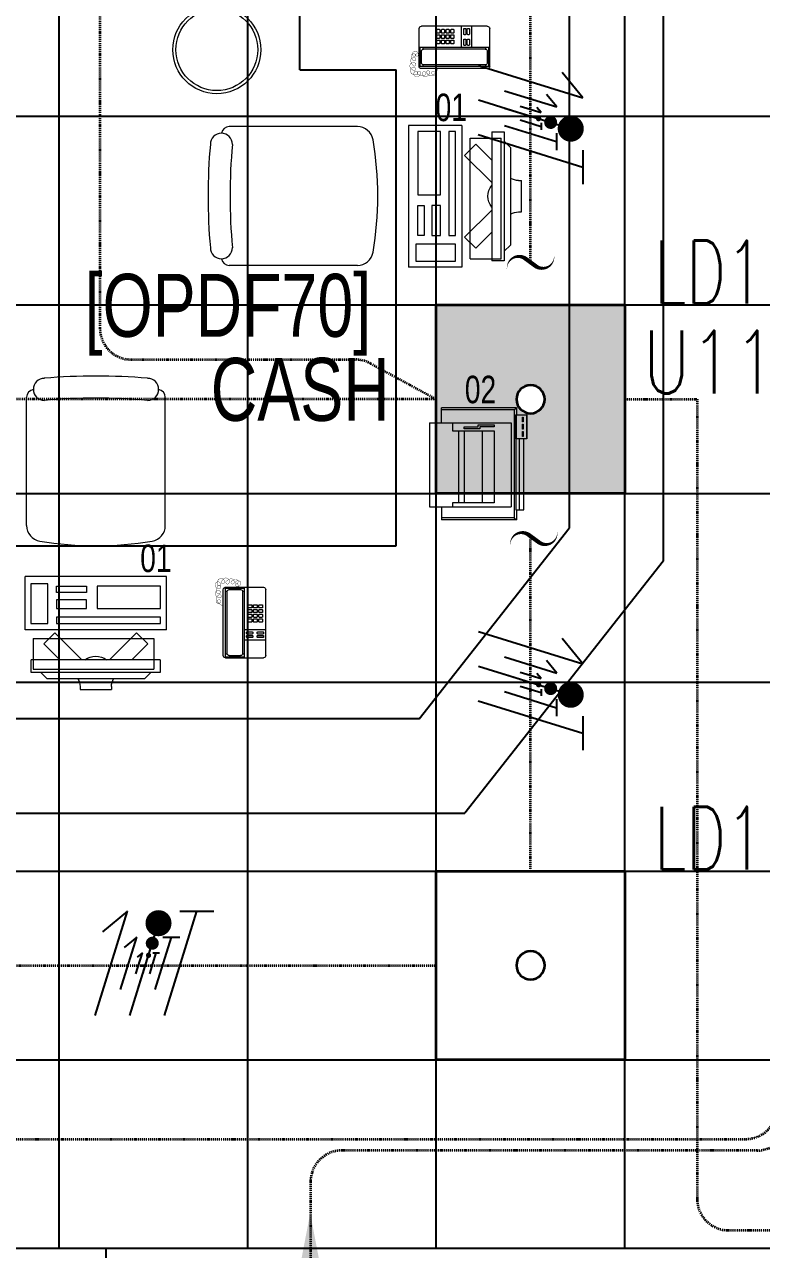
# Model space of a CAD drawing. Extents: x -12260 to 184725, y -29287 to 19916.
# Drawn here: x 5126 to 7471, y -2713 to 1182 of the extents above; entities that cross this region are included whole.
import ezdxf
from ezdxf.enums import TextEntityAlignment as Align

# ---------------------------------------------------------------- set-up
doc = ezdxf.new("R2010")
doc.units = 0
doc.header["$LTSCALE"] = 0.25
doc.linetypes.add('DASHDOT', pattern=[25.4, 12.7, -6.35, 0, -6.35])
for name, color, linetype, lineweight in [('01-First Floor-FUR$0$72_EGR_BASE_TEXT', 252, 'Continuous', 5), ('01-First Floor-FUR$0$72_EGR_EQP_TAG', 142, 'Continuous', 5), ('01-First Floor-FUR$0$LOADING', 253, 'Continuous', 5), ('01-First Floor-FUR$0$Walls', 251, 'Continuous', 5), ('E-LITE-CIRC', 6, 'Continuous', 25), ('E-LITE-CIRC-NUMB', 6, 'Continuous', 25), ('E-LITE-CLNG', 150, 'Continuous', 35), ('E-LITE-CLNG-CNDT', 6, 'DASHDOT', 35), ('E-LITE-CLNG-CNDT @ 100', 6, 'DASHDOT', 35), ('E-LITE-CTRL', 6, 'Continuous', 25), ('E-LITE-IDEN', 6, 'Continuous', 25), ('E-POWR-WIRE', 6, 'Continuous', 25), ('E-POWR-WIRE @ 100', 6, 'Continuous', 25), ('E-POWR-WIRE @ 20', 6, 'Continuous', 25), ('E-POWR-WIRE @ 50', 6, 'Continuous', 25)]:
    doc.layers.add(name, color=color, linetype=linetype, lineweight=lineweight)
doc.layers.add('01-First Floor-FUR$0$FALSE CEILING', color=251, linetype='Continuous')
doc.layers.add('E-LIGHTING CONDUIT', color=6, linetype='Continuous')
doc.styles.add('01-First Floor-FUR$0$X3G_ENTITY_257CFD', font='swisscl.ttf', dxfattribs={"height": 200})
doc.styles.add('01-First Floor-FUR$0$X3G_ENTITY_9EC9', font='swisscl.ttf', dxfattribs={"height": 0.2})
doc.styles.add('01-First Floor-FUR$0$X3G_ENTITY_9F38', font='swisscl.ttf', dxfattribs={"height": 0.2})
doc.styles.add('DC_SIMPLEX', font='SIMPLEX.shx', dxfattribs={"width": 0.7})

# ---------------------------------------------------------------- blocks, each defined once
blk = doc.blocks.new('*U17')
blk.add_hatch(color=256).paths.add_polyline_path([(-0.287, 0), (0, -1.5), (0.287, 0)])
blk = doc.blocks.new('*U289')
blk.add_lwpolyline([(-300, 300), (-300, -300), (300, -300), (300, 300)], close=True)
blk.add_circle((0, 0), 45)
at = {"layer": 'E-LITE-CIRC-NUMB', "style": 'DC_SIMPLEX', "width": 0.7, "flags": 8}
blk.add_attdef('CIRCUIT', text='', height=200, rotation=0, dxfattribs=at).set_placement((-473.9, 300), align=Align.RIGHT)
at = {"layer": 'E-LITE-CTRL', "style": 'DC_SIMPLEX', "width": 0.7, "flags": 8}
blk.add_attdef('CONTROL', (1118.9, -935), '', height=200, rotation=360, dxfattribs=at)
at = {"layer": 'E-LITE-IDEN', "style": 'DC_SIMPLEX', "width": 0.7, "flags": 8}
blk.add_attdef('TYPE', (460.4, 457.6), '', height=200, rotation=360, dxfattribs=at)
blk = doc.blocks.new('*U298')
h = blk.add_hatch(color=254)
h.dxf.hatch_style = 1
h.paths.add_polyline_path([(-300, 300), (-300, -300), (300, -300), (300, 300)])
edge = h.paths.add_edge_path(flags=16)
edge.add_arc((0, 0), 45, 0, 360)
blk.add_lwpolyline([(-300, 300), (-300, -300), (300, -300), (300, 300)], close=True)
blk.add_circle((0, 0), 45)
at = {"layer": 'E-LITE-CIRC-NUMB', "style": 'DC_SIMPLEX', "width": 0.7, "flags": 8}
blk.add_attdef('CIRCUIT', text='', height=200, rotation=0, dxfattribs=at).set_placement((-473.9, 300), align=Align.RIGHT)
at = {"layer": 'E-LITE-CTRL', "style": 'DC_SIMPLEX', "width": 0.7, "flags": 8}
blk.add_attdef('CONTROL', (1118.9, -935), '', height=200, rotation=360, dxfattribs=at)
at = {"layer": 'E-LITE-IDEN', "style": 'DC_SIMPLEX', "width": 0.7, "flags": 8}
blk.add_attdef('TYPE', (460.4, 457.6), '', height=200, rotation=360, dxfattribs=at)
blk = doc.blocks.new('*U40')
for p, q in [((-1.658, 1.617), (1.663, 0.587)), ((1.663, 0.587), (1.004, 1.389)), ((-1.66, 0.515), (1.66, -0.515)), ((-1.663, -0.587), (1.658, -1.617)), ((1.659, -1.078), (1.657, -2.157))]:
    blk.add_line(p, q)
at = {"const_width": 0.414}
blk.add_lwpolyline([(1.278, -0.19, 1), (1.277, -0.604, 1)], format="xyb", close=True, dxfattribs=at)
blk = doc.blocks.new('*U693')
at = {"layer": 'E-POWR-WIRE @ 100', "xscale": 100, "yscale": 100, "zscale": 100}
blk.add_blockref('*U40', (6736, -910), dxfattribs=at)
at = {"layer": 'E-POWR-WIRE @ 20', "xscale": 20, "yscale": 20, "zscale": 20}
blk.add_blockref('*U40', (6736, -910), dxfattribs=at)
at = {"layer": 'E-POWR-WIRE @ 50', "xscale": 50, "yscale": 50, "zscale": 50}
blk.add_blockref('*U40', (6736, -910), dxfattribs=at)
blk = doc.blocks.new('*U694')
at = {"layer": 'E-POWR-WIRE @ 100', "xscale": 100, "yscale": 100, "zscale": 100}
blk.add_blockref('*U40', (6736, 890), dxfattribs=at)
at = {"layer": 'E-POWR-WIRE @ 20', "xscale": 20, "yscale": 20, "zscale": 20}
blk.add_blockref('*U40', (6736, 890), dxfattribs=at)
at = {"layer": 'E-POWR-WIRE @ 50', "xscale": 50, "yscale": 50, "zscale": 50}
blk.add_blockref('*U40', (6736, 890), dxfattribs=at)
blk = doc.blocks.new('*U39')
for p, q in [((-1.617, -1.658), (-0.587, 1.663)), ((-0.587, 1.663), (-1.389, 1.004)), ((-0.515, -1.66), (0.515, 1.66)), ((0.587, -1.663), (1.617, 1.658)), ((1.078, 1.659), (2.157, 1.657))]:
    blk.add_line(p, q)
at = {"const_width": 0.414}
blk.add_lwpolyline([(0.19, 1.278, 1), (0.604, 1.277, 1)], format="xyb", close=True, dxfattribs=at)
blk = doc.blocks.new('*U695')
at = {"layer": 'E-POWR-WIRE @ 100', "xscale": 100, "yscale": 100, "zscale": 100}
blk.add_blockref('*U39', (5512.6, -1803.6), dxfattribs=at)
at = {"layer": 'E-POWR-WIRE @ 20', "xscale": 20, "yscale": 20, "zscale": 20}
blk.add_blockref('*U39', (5512.6, -1803.6), dxfattribs=at)
at = {"layer": 'E-POWR-WIRE @ 50', "xscale": 50, "yscale": 50, "zscale": 50}
blk.add_blockref('*U39', (5512.6, -1803.6), dxfattribs=at)
blk = doc.blocks.new('CD-CUT')
at = {"linetype": 'Continuous'}
blk.add_lwpolyline([(-30.4, 100, 0, 1.75, 0), (-13.9, 97.3, 1.75, 17.5, -0.545095), (15.4, 21.1, 17.5, 17.5, 0), (-15.4, -21.1, 17.5, 1.75, 0.545095), (13.9, -97.3, 1.75, 0, 0), (30.4, -100, 0, 0, 0)], format="xyseb", dxfattribs=at)
blk = doc.blocks.new('01-First Floor-FUR$0$DM20079-P')
at = {"color": 0}
for p, q in [((-0.0686, 0.217), (-0.0686, 0.008)), ((-0.0616, 0.225), (0.0594, 0.225)), ((-0.0616, 0.225), (-0.0616, 0)), ((-0.0616, 0.222), (-0.0016, 0.222)), ((-0.0616, 0.212), (-0.0565, 0.212)), ((-0.0566, 0.2105), (-0.0566, 0.0145)), ((-0.0496, 0.2175), (-0.0136, 0.2175)), ((-0.0068, 0.212), (-0.0016, 0.212)), ((-0.0066, 0.2105), (-0.0066, 0.0145)), ((-0.0016, 0.225), (-0.0016, 0)), ((0.0664, 0.217), (0.0664, 0.008)), ((-0.0016, 0.1675), (0.0664, 0.1675)), ((-0.0016, 0.135), (0.0664, 0.135)), ((-0.0616, 0.013), (-0.0565, 0.013)), ((-0.0616, 0.003), (-0.0016, 0.003)), ((-0.0594, 0), (0.0594, 0)), ((-0.0496, 0.0075), (-0.0136, 0.0075)), ((-0.0068, 0.013), (-0.0016, 0.013))]:
    blk.add_line(p, q, dxfattribs=at)
for points in [[(0.0074, 0.1605, 0.414214), (0.0054, 0.1585), (0.0054, 0.1555, 0.414214), (0.0074, 0.1535), (0.0234, 0.1535, 0.414214), (0.0254, 0.1555), (0.0254, 0.1585, 0.414214), (0.0234, 0.1605)], [(0.0574, 0.1535, 0.414214), (0.0594, 0.1555), (0.0594, 0.1585, 0.414214), (0.0574, 0.1605), (0.0414, 0.1605, 0.414214), (0.0394, 0.1585), (0.0394, 0.1555, 0.414214), (0.0414, 0.1535)], [(0.0234, 0.142, 0.414214), (0.0254, 0.144), (0.0254, 0.147, 0.414214), (0.0234, 0.149), (0.0074, 0.149, 0.414214), (0.0054, 0.147), (0.0054, 0.144, 0.414214), (0.0074, 0.142)], [(0.0574, 0.142, 0.414214), (0.0594, 0.144), (0.0594, 0.147, 0.414214), (0.0574, 0.149), (0.0414, 0.149, 0.414214), (0.0394, 0.147), (0.0394, 0.144, 0.414214), (0.0414, 0.142)], [(0.0104, 0.103, 0.414214), (0.0124, 0.101), (0.0204, 0.101, 0.414214), (0.0224, 0.103), (0.0224, 0.109, 0.414214), (0.0204, 0.111), (0.0124, 0.111, 0.414214), (0.0104, 0.109)], [(0.0104, 0.088, 0.414214), (0.0124, 0.086), (0.0204, 0.086, 0.414214), (0.0224, 0.088), (0.0224, 0.094, 0.414214), (0.0204, 0.096), (0.0124, 0.096, 0.414214), (0.0104, 0.094)], [(0.0104, 0.073, 0.414214), (0.0124, 0.071), (0.0204, 0.071, 0.414214), (0.0224, 0.073), (0.0224, 0.079, 0.414214), (0.0204, 0.081), (0.0124, 0.081, 0.414214), (0.0104, 0.079)], [(0.0274, 0.103, 0.414214), (0.0294, 0.101), (0.0374, 0.101, 0.414214), (0.0394, 0.103), (0.0394, 0.109, 0.414214), (0.0374, 0.111), (0.0294, 0.111, 0.414214), (0.0274, 0.109)], [(0.0274, 0.088, 0.414214), (0.0294, 0.086), (0.0374, 0.086, 0.414214), (0.0394, 0.088), (0.0394, 0.094, 0.414214), (0.0374, 0.096), (0.0294, 0.096, 0.414214), (0.0274, 0.094)], [(0.0274, 0.073, 0.414214), (0.0294, 0.071), (0.0374, 0.071, 0.414214), (0.0394, 0.073), (0.0394, 0.079, 0.414214), (0.0374, 0.081), (0.0294, 0.081, 0.414214), (0.0274, 0.079)], [(0.0444, 0.103, 0.414214), (0.0464, 0.101), (0.0544, 0.101, 0.414214), (0.0564, 0.103), (0.0564, 0.109, 0.414214), (0.0544, 0.111), (0.0464, 0.111, 0.414214), (0.0444, 0.109)], [(0.0444, 0.088, 0.414214), (0.0464, 0.086), (0.0544, 0.086, 0.414214), (0.0564, 0.088), (0.0564, 0.094, 0.414214), (0.0544, 0.096), (0.0464, 0.096, 0.414214), (0.0444, 0.094)], [(0.0444, 0.073, 0.414214), (0.0464, 0.071), (0.0544, 0.071, 0.414214), (0.0564, 0.073), (0.0564, 0.079, 0.414214), (0.0544, 0.081), (0.0464, 0.081, 0.414214), (0.0444, 0.079)], [(0.0104, 0.058, 0.414214), (0.0124, 0.056), (0.0204, 0.056, 0.414214), (0.0224, 0.058), (0.0224, 0.064, 0.414214), (0.0204, 0.066), (0.0124, 0.066, 0.414214), (0.0104, 0.064)], [(0.0274, 0.058, 0.414214), (0.0294, 0.056), (0.0374, 0.056, 0.414214), (0.0394, 0.058), (0.0394, 0.064, 0.414214), (0.0374, 0.066), (0.0294, 0.066, 0.414214), (0.0274, 0.064)], [(0.0444, 0.058, 0.414214), (0.0464, 0.056), (0.0544, 0.056, 0.414214), (0.0564, 0.058), (0.0564, 0.064, 0.414214), (0.0544, 0.066), (0.0464, 0.066, 0.414214), (0.0444, 0.064)]]:
    blk.add_lwpolyline(points, format="xyb", close=True, dxfattribs=at)
at = {"color": 0, "const_width": 0.001}
blk.add_lwpolyline([(-0.0686, 0.059, 0.184574), (-0.0861, 0.0478, 1.44364), (-0.0769, 0.0452, 0.837915), (-0.0907, 0.0465, 0.30536), (-0.0835, 0.0248, 1.584726), (-0.0815, 0.034, 0.253153), (-0.094, 0.0228, 0.874198), (-0.0776, 0.0142, 0.915253), (-0.0897, 0.0168, 0.223821), (-0.0874, -0.0011, 1.703343), (-0.0796, 0.005, 0.588962), (-0.0934, -0.0114, 0.717795), (-0.0769, -0.0108, 0.983104), (-0.0875, -0.0075, 0.326362), (-0.0815, -0.0259, 0.758716), (-0.0657, -0.0134, 0.906186), (-0.0743, -0.016, 0.189488), (-0.067, -0.0272, 0.7948), (-0.0506, -0.0127, 1.223996), (-0.0585, -0.0193, 0.072149), (-0.0473, -0.0259, 0.645886), (-0.0341, -0.0134, 1.366917), (-0.042, -0.0193, 0.078415), (-0.0315, -0.0246, 0.723006), (-0.0229, -0.0127, 1.105484), (-0.0289, -0.018, 0.327892), (-0.017, -0.0193, 0.446638), (-0.0144, -0.0068, 0.327263), (-0.0269, -0.0029, 1.240441), (-0.0229, -0.0094, 0.611307), (-0.0278, 0.0075)], format="xyb", dxfattribs=at)
at = {"color": 0}
for centre, radius, start, end in [((-0.0605, 0.217), 0.00813, 97.9633, 179.6649), ((-0.0496, 0.2105), 0.007, 90, 180), ((-0.0136, 0.2105), 0.007, 0, 90), ((0.0582, 0.217), 0.00813, 0.3351, 82.0367), ((-0.0605, 0.008), 0.00813, 180.3351, 277.9633), ((-0.0496, 0.0145), 0.007, 180, 270), ((-0.0136, 0.0145), 0.007, 270, 0), ((0.0582, 0.008), 0.00813, 277.9633, 359.6649)]:
    blk.add_arc(centre, radius, start, end, dxfattribs=at)
blk = doc.blocks.new('01-First Floor-FUR$0$GF21021-P')
for p, q in [((-0.2207, 0.4756), (-0.2207, 0.0675)), ((0.2205, 0.4756), (0.2205, 0.0675))]:
    blk.add_line(p, q)
for centre, radius, start, end in [((-0.1707, 0.4756), 0.05, 99.6329, 180), ((-0.0001, -0.5295), 1.0695, 80.3671, 99.6329), ((0.1705, 0.4756), 0.05, 0, 80.3671), ((-0.1957, 0.0675), 0.025, 180, 261.4721), ((-0.1643, 0.0425), 0.0351, 90, 270), ((0, 1.8467), 1.7767, 264.6946, 275.3053), ((0.1641, 0.0425), 0.0351, 270, 90), ((0.1955, 0.0675), 0.025, 278.5279, 0), ((0, 1.8314), 1.8314, 264.8532, 275.147)]:
    blk.add_arc(centre, radius, start, end)
blk = doc.blocks.new('01-First Floor-FUR$0$ITCWLS1-P')
at = {"layer": '01-First Floor-FUR$0$LOADING'}
for p, q in [((-0.2651, 0.43, 0), (-0.3051, 0.43, 0)), ((-0.3051, 0.43, 0), (-0.3051, 0.02, 0)), ((-0.2651, 0.43, 0), (-0.2651, 0.02, 0)), ((-0.17, 0.45), (-0.17, 0)), ((-0.17, 0.45), (0, 0.45)), ((-0.1496, 0.4305), (-0.1291, 0.4305)), ((-0.1291, 0.4305), (-0.1291, 0.4089)), ((0, 0.45), (0, 0)), ((-0.3251, 0.38, 0), (-0.3051, 0.4, 0)), ((-0.197, 0.4094), (-0.295, 0.4094)), ((-0.295, 0.0264), (-0.295, 0.4094)), ((-0.197, 0.0264), (-0.197, 0.4094)), ((-0.3251, 0.38, 0), (-0.3251, 0.07, 0)), ((-0.3503, 0.275), (-0.3596, 0.275)), ((-0.3596, 0.175), (-0.3596, 0.275)), ((-0.3503, 0.175), (-0.3596, 0.175)), ((-0.3251, 0.07, 0), (-0.3051, 0.05, 0)), ((-0.3051, 0.02, 0), (-0.2651, 0.02, 0)), ((-0.197, 0.0264), (-0.295, 0.0264)), ((-0.17, 0), (0, 0))]:
    blk.add_line(p, q, dxfattribs=at)
at = {"layer": '01-First Floor-FUR$0$LOADING', "extrusion": (2.48281e-10, 3.18408e-10, -1)}
for p, q in [((-0.2651, 0.3395), (-0.2144, 0.3902)), ((-0.1791, 0.3548), (-0.2144, 0.3902)), ((-0.2651, 0.2688), (-0.1791, 0.3548))]:
    blk.add_line(p, q, dxfattribs=at)
at = {"layer": '01-First Floor-FUR$0$LOADING', "extrusion": (2.48281e-10, -3.18408e-10, -1)}
for p, q in [((-0.2651, 0.1812), (-0.1791, 0.0952)), ((-0.2651, 0.1105), (-0.2144, 0.0598)), ((-0.1791, 0.0952), (-0.2144, 0.0598))]:
    blk.add_line(p, q, dxfattribs=at)
at = {"layer": '01-First Floor-FUR$0$LOADING'}
for points in [[(-0.1291, 0.4089), (-0.1291, 0.1), (-0.1496, 0.1), (-0.1496, 0.4305)], [(-0.1496, 0.1), (-0.1496, 0.1), (-0.1496, 0.1), (-0.1496, 0.1), (-0.1496, 0.1), (-0.1496, 0.1), (-0.1496, 0.1), (-0.1496, 0.1), (-0.1496, 0.1)], [(-0.1496, 0.1), (-0.1496, 0.1), (-0.1496, 0.1), (-0.1496, 0.1), (-0.1496, 0.1), (-0.1496, 0.1), (-0.1496, 0.1), (-0.1496, 0.1), (-0.1496, 0.1), (-0.1496, 0.1), (-0.1496, 0.1), (-0.1496, 0.1), (-0.1496, 0.1), (-0.1496, 0.1), (-0.1496, 0.1), (-0.1496, 0.1), (-0.1496, 0.1), (-0.1496, 0.1)], [(-0.1496, 0.1), (-0.1496, 0.1), (-0.1496, 0.1), (-0.1496, 0.1), (-0.1496, 0.1), (-0.1496, 0.1), (-0.1496, 0.1), (-0.1496, 0.1), (-0.1496, 0.1), (-0.1496, 0.1)], [(-0.1496, 0.1), (-0.1496, 0.1), (-0.1496, 0.1), (-0.1496, 0.1), (-0.1496, 0.1), (-0.1496, 0.1), (-0.1496, 0.1)], [(-0.1496, 0.1), (-0.1496, 0.1), (-0.1496, 0.1), (-0.1496, 0.1), (-0.1496, 0.1), (-0.1496, 0.1), (-0.1496, 0.1), (-0.1496, 0.1), (-0.1496, 0.1), (-0.1496, 0.1)], [(-0.1496, 0.1), (-0.1496, 0.1), (-0.1496, 0.1), (-0.1496, 0.1), (-0.1496, 0.1), (-0.1496, 0.1), (-0.1496, 0.1), (-0.1496, 0.1), (-0.1496, 0.1), (-0.1496, 0.1), (-0.1496, 0.1), (-0.1496, 0.1), (-0.1496, 0.1), (-0.1496, 0.1), (-0.1496, 0.1)], [(-0.1496, 0.1), (-0.1496, 0.1), (-0.1496, 0.1), (-0.1496, 0.1), (-0.1496, 0.1), (-0.1496, 0.1), (-0.1496, 0.1), (-0.1496, 0.1), (-0.1496, 0.1), (-0.1496, 0.1)], [(-0.1496, 0.1), (-0.1496, 0.1), (-0.1496, 0.1), (-0.1496, 0.1), (-0.1496, 0.1), (-0.1496, 0.1), (-0.1496, 0.1), (-0.1496, 0.1), (-0.1496, 0.1), (-0.1496, 0.1)], [(-0.1496, 0.1), (-0.1496, 0.1), (-0.1496, 0.1), (-0.1496, 0.1), (-0.1496, 0.1), (-0.1496, 0.1), (-0.1496, 0.1), (-0.1496, 0.1), (-0.1496, 0.1), (-0.1496, 0.1), (-0.1496, 0.1), (-0.1496, 0.1), (-0.1496, 0.1), (-0.1496, 0.1), (-0.1496, 0.1), (-0.1496, 0.1), (-0.1496, 0.1), (-0.1496, 0.1), (-0.1496, 0.1), (-0.1496, 0.1), (-0.1496, 0.1), (-0.1496, 0.1), (-0.1496, 0.1), (-0.1496, 0.1), (-0.1496, 0.1), (-0.1496, 0.1), (-0.1496, 0.1), (-0.1496, 0.1), (-0.1496, 0.1), (-0.1496, 0.1), (-0.1496, 0.1), (-0.1496, 0.1), (-0.1496, 0.1), (-0.1496, 0.1), (-0.1496, 0.1), (-0.1496, 0.1), (-0.1496, 0.1), (-0.1496, 0.1), (-0.1496, 0.1), (-0.1496, 0.1), (-0.1496, 0.1), (-0.1496, 0.1), (-0.1496, 0.1), (-0.1496, 0.1), (-0.1496, 0.1), (-0.1496, 0.1), (-0.1496, 0.1), (-0.1496, 0.1), (-0.1496, 0.1), (-0.1496, 0.1), (-0.1496, 0.1), (-0.1496, 0.1), (-0.1496, 0.1), (-0.1496, 0.1)], [(-0.1496, 0.1), (-0.1496, 0.1), (-0.1496, 0.1), (-0.1496, 0.1), (-0.1496, 0.1), (-0.1496, 0.1), (-0.1496, 0.1), (-0.1496, 0.1), (-0.1496, 0.1), (-0.1496, 0.1), (-0.1496, 0.1), (-0.1496, 0.1), (-0.1496, 0.1), (-0.1496, 0.1), (-0.1496, 0.1), (-0.1496, 0.1), (-0.1496, 0.1), (-0.1496, 0.1), (-0.1496, 0.1), (-0.1496, 0.1), (-0.1496, 0.1), (-0.1496, 0.1), (-0.1496, 0.1), (-0.1496, 0.1), (-0.1496, 0.1), (-0.1496, 0.1), (-0.1496, 0.1), (-0.1496, 0.1), (-0.1496, 0.1), (-0.1496, 0.1), (-0.1496, 0.1), (-0.1496, 0.1), (-0.1496, 0.1), (-0.1496, 0.1), (-0.1496, 0.1), (-0.1496, 0.1), (-0.1496, 0.1), (-0.1496, 0.1), (-0.1496, 0.1), (-0.1496, 0.1), (-0.1496, 0.1), (-0.1496, 0.1), (-0.1496, 0.1), (-0.1496, 0.1), (-0.1496, 0.1), (-0.1496, 0.1), (-0.1496, 0.1), (-0.1496, 0.1), (-0.1496, 0.1), (-0.1496, 0.1), (-0.1496, 0.1), (-0.1496, 0.1), (-0.1496, 0.1), (-0.1496, 0.1), (-0.1496, 0.1), (-0.1496, 0.1), (-0.1496, 0.1), (-0.1496, 0.1), (-0.1496, 0.1), (-0.1496, 0.1), (-0.1496, 0.1), (-0.1496, 0.1), (-0.1496, 0.1), (-0.1496, 0.1), (-0.1496, 0.1), (-0.1496, 0.1), (-0.1496, 0.1), (-0.1496, 0.1), (-0.1496, 0.1), (-0.1496, 0.1), (-0.1496, 0.1), (-0.1496, 0.1), (-0.1496, 0.1), (-0.1496, 0.1), (-0.1496, 0.1), (-0.1496, 0.1), (-0.1496, 0.1), (-0.1496, 0.1), (-0.1496, 0.1), (-0.1496, 0.1), (-0.1496, 0.1), (-0.1496, 0.1), (-0.1496, 0.1), (-0.1496, 0.1), (-0.1496, 0.1), (-0.1496, 0.1), (-0.1496, 0.1), (-0.1496, 0.1), (-0.1496, 0.1)], [(-0.1496, 0.1), (-0.1496, 0.1), (-0.1496, 0.1), (-0.1496, 0.1), (-0.1496, 0.1), (-0.1496, 0.1), (-0.1496, 0.1), (-0.1496, 0.1), (-0.1496, 0.1), (-0.1496, 0.1), (-0.1496, 0.1), (-0.1496, 0.1)], [(-0.1496, 0.1), (-0.1496, 0.1), (-0.1496, 0.1), (-0.1496, 0.1), (-0.1496, 0.1), (-0.1496, 0.1), (-0.1496, 0.1)], [(-0.1496, 0.1), (-0.1496, 0.1), (-0.1496, 0.1), (-0.1496, 0.1), (-0.1496, 0.1), (-0.1496, 0.1), (-0.1496, 0.1), (-0.1496, 0.1), (-0.1496, 0.1), (-0.1496, 0.1), (-0.1496, 0.1), (-0.1496, 0.1), (-0.1496, 0.1), (-0.1496, 0.1), (-0.1496, 0.1), (-0.1496, 0.1), (-0.1496, 0.1)], [(-0.1496, 0.1), (-0.1496, 0.1), (-0.1496, 0.1), (-0.1496, 0.1), (-0.1496, 0.1), (-0.1496, 0.1), (-0.1496, 0.1), (-0.1496, 0.1), (-0.1496, 0.1), (-0.1496, 0.1), (-0.1496, 0.1), (-0.1496, 0.1), (-0.1496, 0.1), (-0.1496, 0.1), (-0.1496, 0.1), (-0.1496, 0.1), (-0.1496, 0.1), (-0.1496, 0.1), (-0.1496, 0.1), (-0.1496, 0.1), (-0.1496, 0.1), (-0.1496, 0.1), (-0.1496, 0.1), (-0.1496, 0.1), (-0.1496, 0.1), (-0.1496, 0.1), (-0.1496, 0.1), (-0.1496, 0.1), (-0.1496, 0.1), (-0.1496, 0.1), (-0.1496, 0.1), (-0.1496, 0.1), (-0.1496, 0.1), (-0.1496, 0.1), (-0.1496, 0.1), (-0.1496, 0.1), (-0.1496, 0.1), (-0.1496, 0.1), (-0.1496, 0.1), (-0.1496, 0.1), (-0.1496, 0.1), (-0.1496, 0.1), (-0.1496, 0.1), (-0.1496, 0.1), (-0.1496, 0.1), (-0.1496, 0.1), (-0.1496, 0.1), (-0.1496, 0.1), (-0.1496, 0.1), (-0.1496, 0.1), (-0.1496, 0.1), (-0.1496, 0.1), (-0.1496, 0.1), (-0.1496, 0.1), (-0.1496, 0.1), (-0.1496, 0.1), (-0.1496, 0.1), (-0.1496, 0.1), (-0.1496, 0.1), (-0.1496, 0.1), (-0.1496, 0.1), (-0.1496, 0.1), (-0.1496, 0.1), (-0.1496, 0.1), (-0.1496, 0.1), (-0.1496, 0.1), (-0.1496, 0.1), (-0.1496, 0.1), (-0.1496, 0.1), (-0.1496, 0.1), (-0.1496, 0.1), (-0.1496, 0.1), (-0.1496, 0.1), (-0.1496, 0.1), (-0.1496, 0.1), (-0.1496, 0.1), (-0.1496, 0.1), (-0.1496, 0.1), (-0.1496, 0.1), (-0.1496, 0.1), (-0.1496, 0.1), (-0.1496, 0.1), (-0.1496, 0.1), (-0.1496, 0.1), (-0.1496, 0.1), (-0.1496, 0.1), (-0.1496, 0.1), (-0.1496, 0.1), (-0.1496, 0.1), (-0.1496, 0.1), (-0.1496, 0.1), (-0.1496, 0.1), (-0.1496, 0.1), (-0.1496, 0.1), (-0.1496, 0.1), (-0.1496, 0.1), (-0.1496, 0.1), (-0.1496, 0.1), (-0.1496, 0.1), (-0.1496, 0.1), (-0.1496, 0.1), (-0.1496, 0.1), (-0.1496, 0.1), (-0.1496, 0.1), (-0.1496, 0.1), (-0.1496, 0.1), (-0.1496, 0.1), (-0.1496, 0.1), (-0.1496, 0.1), (-0.1496, 0.1), (-0.1496, 0.1)], [(-0.1496, 0.1), (-0.1496, 0.1), (-0.1496, 0.1), (-0.1496, 0.1), (-0.1496, 0.1), (-0.1496, 0.1), (-0.1496, 0.1), (-0.1496, 0.1)]]:
    blk.add_lwpolyline(points, dxfattribs=at)
for points in [[(-0.1019, 0.4305), (-0.0304, 0.4305), (-0.0304, 0.2294), (-0.1019, 0.2294)], [(-0.1019, 0.1954), (-0.0747, 0.1954), (-0.0747, 0.1), (-0.1019, 0.1)], [(-0.0304, 0.1954), (-0.0508, 0.1954), (-0.0508, 0.1), (-0.0304, 0.1)], [(-0.1496, 0.1), (-0.1496, 0.1), (-0.1496, 0.1), (-0.1496, 0.1), (-0.1496, 0.1), (-0.1496, 0.1), (-0.1496, 0.1), (-0.1496, 0.1), (-0.1496, 0.1), (-0.1496, 0.1), (-0.1496, 0.1), (-0.1496, 0.1), (-0.1496, 0.1), (-0.1496, 0.1), (-0.1496, 0.1), (-0.1496, 0.1), (-0.1496, 0.1), (-0.1496, 0.1), (-0.1496, 0.1), (-0.1496, 0.1), (-0.1496, 0.1), (-0.1496, 0.1), (-0.1496, 0.1), (-0.1496, 0.1), (-0.1496, 0.1), (-0.1496, 0.1), (-0.1496, 0.1), (-0.1496, 0.1), (-0.1496, 0.1), (-0.1496, 0.1), (-0.1496, 0.1), (-0.1496, 0.1), (-0.1496, 0.1), (-0.1496, 0.1), (-0.1496, 0.1), (-0.1496, 0.1), (-0.1496, 0.1), (-0.1496, 0.1), (-0.1496, 0.1), (-0.1496, 0.1), (-0.1496, 0.1), (-0.1496, 0.1), (-0.1496, 0.1), (-0.1496, 0.1), (-0.1496, 0.1), (-0.1496, 0.1), (-0.1496, 0.1), (-0.1496, 0.1), (-0.1496, 0.1), (-0.1496, 0.1), (-0.1496, 0.1), (-0.1496, 0.1), (-0.1496, 0.1), (-0.1496, 0.1), (-0.1496, 0.1), (-0.1496, 0.1), (-0.1496, 0.1), (-0.1496, 0.1), (-0.1496, 0.1), (-0.1496, 0.1), (-0.1496, 0.1), (-0.1496, 0.1), (-0.1496, 0.1), (-0.1496, 0.1), (-0.1496, 0.1), (-0.1496, 0.1), (-0.1496, 0.1), (-0.1496, 0.1), (-0.1496, 0.1), (-0.1496, 0.1), (-0.1496, 0.1), (-0.1496, 0.1), (-0.1496, 0.1), (-0.1496, 0.1), (-0.1496, 0.1), (-0.1496, 0.1), (-0.1496, 0.1), (-0.1496, 0.1), (-0.1496, 0.1), (-0.1496, 0.1), (-0.1496, 0.1), (-0.1496, 0.1), (-0.1496, 0.1), (-0.1496, 0.1), (-0.1496, 0.1), (-0.1496, 0.1), (-0.1496, 0.1), (-0.1496, 0.1), (-0.1496, 0.1), (-0.1496, 0.1), (-0.1496, 0.1), (-0.1496, 0.1), (-0.1496, 0.1), (-0.1496, 0.1), (-0.1496, 0.1), (-0.1496, 0.1), (-0.1496, 0.1), (-0.1496, 0.1), (-0.1496, 0.1), (-0.1496, 0.1), (-0.1496, 0.1), (-0.1496, 0.1), (-0.1496, 0.1), (-0.1496, 0.1), (-0.1496, 0.1), (-0.1496, 0.1), (-0.1496, 0.1), (-0.1496, 0.1), (-0.1496, 0.1), (-0.1496, 0.1), (-0.1496, 0.1), (-0.1496, 0.1), (-0.1496, 0.1), (-0.1496, 0.1), (-0.1496, 0.1), (-0.1496, 0.1), (-0.1496, 0.1), (-0.1496, 0.1), (-0.1496, 0.1), (-0.1496, 0.1), (-0.1496, 0.1), (-0.1496, 0.1), (-0.1496, 0.1), (-0.1496, 0.1), (-0.1496, 0.1), (-0.1496, 0.1), (-0.1496, 0.1), (-0.1496, 0.1), (-0.1496, 0.1), (-0.1496, 0.1), (-0.1496, 0.1), (-0.1496, 0.1), (-0.1496, 0.1), (-0.1496, 0.1), (-0.1496, 0.1), (-0.1496, 0.1), (-0.1496, 0.1), (-0.1496, 0.1), (-0.1496, 0.1), (-0.1496, 0.1), (-0.1496, 0.1), (-0.1496, 0.1), (-0.1496, 0.1), (-0.1496, 0.1), (-0.1496, 0.1), (-0.1496, 0.1), (-0.1496, 0.1), (-0.1496, 0.1), (-0.1496, 0.1), (-0.1496, 0.1), (-0.1496, 0.1), (-0.1496, 0.1), (-0.1496, 0.1), (-0.1496, 0.1), (-0.1496, 0.1), (-0.1496, 0.1), (-0.1496, 0.1), (-0.1496, 0.1), (-0.1496, 0.1), (-0.1496, 0.1), (-0.1496, 0.1), (-0.1496, 0.1), (-0.1496, 0.1), (-0.1496, 0.1), (-0.1496, 0.1), (-0.1496, 0.1), (-0.1496, 0.1), (-0.1496, 0.1), (-0.1496, 0.1), (-0.1496, 0.1), (-0.1496, 0.1), (-0.1496, 0.1), (-0.1496, 0.1), (-0.1496, 0.1), (-0.1496, 0.1), (-0.1496, 0.1), (-0.1496, 0.1), (-0.1496, 0.1), (-0.1496, 0.1), (-0.1496, 0.1), (-0.1496, 0.1), (-0.1496, 0.1), (-0.1496, 0.1), (-0.1496, 0.1), (-0.1496, 0.1), (-0.1496, 0.1), (-0.1496, 0.1), (-0.1496, 0.1), (-0.1496, 0.1), (-0.1496, 0.1), (-0.1496, 0.1), (-0.1496, 0.1), (-0.1496, 0.1), (-0.1496, 0.1), (-0.1496, 0.1), (-0.1496, 0.1), (-0.1496, 0.1), (-0.1496, 0.1), (-0.1496, 0.1), (-0.1496, 0.1), (-0.1496, 0.1), (-0.1496, 0.1), (-0.1496, 0.1), (-0.1496, 0.1), (-0.1496, 0.1), (-0.1496, 0.1), (-0.1496, 0.1), (-0.1496, 0.1), (-0.1496, 0.1), (-0.1496, 0.1), (-0.1496, 0.1), (-0.1496, 0.1), (-0.1496, 0.1), (-0.1496, 0.1), (-0.1496, 0.1), (-0.1496, 0.1), (-0.1496, 0.1), (-0.1496, 0.1), (-0.1496, 0.1), (-0.1496, 0.1), (-0.1496, 0.1), (-0.1496, 0.1), (-0.1496, 0.1), (-0.1496, 0.1), (-0.1496, 0.1), (-0.1496, 0.1), (-0.1496, 0.1), (-0.1496, 0.1), (-0.1496, 0.1), (-0.1496, 0.1), (-0.1496, 0.1), (-0.1496, 0.1), (-0.1496, 0.1), (-0.1496, 0.1), (-0.1496, 0.1), (-0.1496, 0.1), (-0.1496, 0.1), (-0.1496, 0.1), (-0.1496, 0.1), (-0.1496, 0.1), (-0.1496, 0.1), (-0.1496, 0.1), (-0.1496, 0.1), (-0.1496, 0.1), (-0.1496, 0.1), (-0.1496, 0.1), (-0.1496, 0.1), (-0.1496, 0.1), (-0.1496, 0.1), (-0.1496, 0.1), (-0.1496, 0.1), (-0.1496, 0.1), (-0.1496, 0.1), (-0.1496, 0.1), (-0.1496, 0.1), (-0.1496, 0.1), (-0.1496, 0.1), (-0.1496, 0.1), (-0.1496, 0.1), (-0.1496, 0.1), (-0.1496, 0.1), (-0.1496, 0.1), (-0.1496, 0.1), (-0.1496, 0.1), (-0.1496, 0.1), (-0.1496, 0.1), (-0.1496, 0.1), (-0.1496, 0.1), (-0.1496, 0.1), (-0.1496, 0.1), (-0.1496, 0.1), (-0.1496, 0.1), (-0.1496, 0.1), (-0.1496, 0.1), (-0.1496, 0.1), (-0.1496, 0.1), (-0.1496, 0.1)], [(-0.1496, 0.1), (-0.1496, 0.1), (-0.1496, 0.1), (-0.1496, 0.1), (-0.1496, 0.1), (-0.1496, 0.1), (-0.1496, 0.1), (-0.1496, 0.1), (-0.1496, 0.1), (-0.1496, 0.1), (-0.1496, 0.1), (-0.1496, 0.1), (-0.1496, 0.1), (-0.1496, 0.1), (-0.1496, 0.1), (-0.1496, 0.1), (-0.1496, 0.1), (-0.1496, 0.1), (-0.1496, 0.1), (-0.1496, 0.1), (-0.1496, 0.1), (-0.1496, 0.1), (-0.1496, 0.1), (-0.1496, 0.1), (-0.1496, 0.1), (-0.1496, 0.1), (-0.1496, 0.1), (-0.1496, 0.1), (-0.1496, 0.1), (-0.1496, 0.1), (-0.1496, 0.1), (-0.1496, 0.1), (-0.1496, 0.1), (-0.1496, 0.1), (-0.1496, 0.1), (-0.1496, 0.1), (-0.1496, 0.1), (-0.1496, 0.1), (-0.1496, 0.1), (-0.1496, 0.1), (-0.1496, 0.1), (-0.1496, 0.1), (-0.1496, 0.1), (-0.1496, 0.1), (-0.1496, 0.1), (-0.1496, 0.1), (-0.1496, 0.1), (-0.1496, 0.1), (-0.1496, 0.1), (-0.1496, 0.1), (-0.1496, 0.1), (-0.1496, 0.1), (-0.1496, 0.1), (-0.1496, 0.1), (-0.1496, 0.1), (-0.1496, 0.1), (-0.1496, 0.1), (-0.1496, 0.1), (-0.1496, 0.1), (-0.1496, 0.1), (-0.1496, 0.1), (-0.1496, 0.1), (-0.1496, 0.1), (-0.1496, 0.1), (-0.1496, 0.1), (-0.1496, 0.1), (-0.1496, 0.1), (-0.1496, 0.1), (-0.1496, 0.1), (-0.1496, 0.1), (-0.1496, 0.1), (-0.1496, 0.1), (-0.1496, 0.1), (-0.1496, 0.1), (-0.1496, 0.1), (-0.1496, 0.1), (-0.1496, 0.1), (-0.1496, 0.1), (-0.1496, 0.1), (-0.1496, 0.1), (-0.1496, 0.1), (-0.1496, 0.1), (-0.1496, 0.1), (-0.1496, 0.1), (-0.1496, 0.1), (-0.1496, 0.1), (-0.1496, 0.1), (-0.1496, 0.1), (-0.1496, 0.1), (-0.1496, 0.1), (-0.1496, 0.1), (-0.1496, 0.1), (-0.1496, 0.1), (-0.1496, 0.1), (-0.1496, 0.1), (-0.1496, 0.1), (-0.1496, 0.1), (-0.1496, 0.1), (-0.1496, 0.1), (-0.1496, 0.1), (-0.1496, 0.1), (-0.1496, 0.1), (-0.1496, 0.1), (-0.1496, 0.1), (-0.1496, 0.1), (-0.1496, 0.1), (-0.1496, 0.1), (-0.1496, 0.1), (-0.1496, 0.1), (-0.1496, 0.1), (-0.1496, 0.1), (-0.1496, 0.1), (-0.1496, 0.1), (-0.1496, 0.1), (-0.1496, 0.1), (-0.1496, 0.1), (-0.1496, 0.1), (-0.1496, 0.1), (-0.1496, 0.1), (-0.1496, 0.1), (-0.1496, 0.1), (-0.1496, 0.1), (-0.1496, 0.1), (-0.1496, 0.1), (-0.1496, 0.1), (-0.1496, 0.1), (-0.1496, 0.1), (-0.1496, 0.1), (-0.1496, 0.1), (-0.1496, 0.1), (-0.1496, 0.1), (-0.1496, 0.1), (-0.1496, 0.1), (-0.1496, 0.1), (-0.1496, 0.1), (-0.1496, 0.1), (-0.1496, 0.1), (-0.1496, 0.1), (-0.1496, 0.1), (-0.1496, 0.1), (-0.1496, 0.1), (-0.1496, 0.1), (-0.1496, 0.1), (-0.1496, 0.1), (-0.1496, 0.1), (-0.1496, 0.1), (-0.1496, 0.1), (-0.1496, 0.1), (-0.1496, 0.1), (-0.1496, 0.1), (-0.1496, 0.1), (-0.1496, 0.1), (-0.1496, 0.1), (-0.1496, 0.1), (-0.1496, 0.1), (-0.1496, 0.1), (-0.1496, 0.1), (-0.1496, 0.1), (-0.1496, 0.1), (-0.1496, 0.1), (-0.1496, 0.1), (-0.1496, 0.1), (-0.1496, 0.1), (-0.1496, 0.1), (-0.1496, 0.1), (-0.1496, 0.1), (-0.1496, 0.1), (-0.1496, 0.1), (-0.1496, 0.1), (-0.1496, 0.1), (-0.1496, 0.1), (-0.1496, 0.1), (-0.1496, 0.1), (-0.1496, 0.1), (-0.1496, 0.1), (-0.1496, 0.1), (-0.1496, 0.1), (-0.1496, 0.1), (-0.1496, 0.1), (-0.1496, 0.1), (-0.1496, 0.1), (-0.1496, 0.1), (-0.1496, 0.1), (-0.1496, 0.1), (-0.1496, 0.1), (-0.1496, 0.1), (-0.1496, 0.1), (-0.1496, 0.1), (-0.1496, 0.1), (-0.1496, 0.1), (-0.1496, 0.1), (-0.1496, 0.1), (-0.1496, 0.1), (-0.1496, 0.1), (-0.1496, 0.1), (-0.1496, 0.1), (-0.1496, 0.1), (-0.1496, 0.1), (-0.1496, 0.1), (-0.1496, 0.1), (-0.1496, 0.1), (-0.1496, 0.1), (-0.1496, 0.1), (-0.1496, 0.1), (-0.1496, 0.1), (-0.1496, 0.1), (-0.1496, 0.1), (-0.1496, 0.1), (-0.1496, 0.1), (-0.1496, 0.1), (-0.1496, 0.1), (-0.1496, 0.1), (-0.1496, 0.1), (-0.1496, 0.1)], [(-0.1496, 0.1), (-0.1496, 0.1), (-0.1496, 0.1), (-0.1496, 0.1), (-0.1496, 0.1), (-0.1496, 0.1), (-0.1496, 0.1), (-0.1496, 0.1), (-0.1496, 0.1), (-0.1496, 0.1), (-0.1496, 0.1), (-0.1496, 0.1), (-0.1496, 0.1), (-0.1496, 0.1), (-0.1496, 0.1), (-0.1496, 0.1), (-0.1496, 0.1), (-0.1496, 0.1), (-0.1496, 0.1), (-0.1496, 0.1), (-0.1496, 0.1), (-0.1496, 0.1), (-0.1496, 0.1), (-0.1496, 0.1), (-0.1496, 0.1), (-0.1496, 0.1), (-0.1496, 0.1), (-0.1496, 0.1), (-0.1496, 0.1), (-0.1496, 0.1), (-0.1496, 0.1), (-0.1496, 0.1), (-0.1496, 0.1), (-0.1496, 0.1), (-0.1496, 0.1), (-0.1496, 0.1), (-0.1496, 0.1), (-0.1496, 0.1), (-0.1496, 0.1), (-0.1496, 0.1), (-0.1496, 0.1), (-0.1496, 0.1), (-0.1496, 0.1), (-0.1496, 0.1), (-0.1496, 0.1), (-0.1496, 0.1), (-0.1496, 0.1), (-0.1496, 0.1), (-0.1496, 0.1), (-0.1496, 0.1), (-0.1496, 0.1), (-0.1496, 0.1), (-0.1496, 0.1), (-0.1496, 0.1), (-0.1496, 0.1), (-0.1496, 0.1), (-0.1496, 0.1), (-0.1496, 0.1), (-0.1496, 0.1), (-0.1496, 0.1), (-0.1496, 0.1), (-0.1496, 0.1), (-0.1496, 0.1), (-0.1496, 0.1), (-0.1496, 0.1), (-0.1496, 0.1), (-0.1496, 0.1), (-0.1496, 0.1), (-0.1496, 0.1), (-0.1496, 0.1), (-0.1496, 0.1), (-0.1496, 0.1), (-0.1496, 0.1), (-0.1496, 0.1), (-0.1496, 0.1), (-0.1496, 0.1), (-0.1496, 0.1), (-0.1496, 0.1), (-0.1496, 0.1), (-0.1496, 0.1), (-0.1496, 0.1), (-0.1496, 0.1), (-0.1496, 0.1), (-0.1496, 0.1), (-0.1496, 0.1), (-0.1496, 0.1), (-0.1496, 0.1), (-0.1496, 0.1), (-0.1496, 0.1), (-0.1496, 0.1), (-0.1496, 0.1), (-0.1496, 0.1), (-0.1496, 0.1), (-0.1496, 0.1), (-0.1496, 0.1), (-0.1496, 0.1), (-0.1496, 0.1), (-0.1496, 0.1), (-0.1496, 0.1), (-0.1496, 0.1), (-0.1496, 0.1), (-0.1496, 0.1), (-0.1496, 0.1), (-0.1496, 0.1), (-0.1496, 0.1), (-0.1496, 0.1), (-0.1496, 0.1), (-0.1496, 0.1), (-0.1496, 0.1), (-0.1496, 0.1), (-0.1496, 0.1), (-0.1496, 0.1), (-0.1496, 0.1), (-0.1496, 0.1), (-0.1496, 0.1), (-0.1496, 0.1), (-0.1496, 0.1), (-0.1496, 0.1), (-0.1496, 0.1), (-0.1496, 0.1), (-0.1496, 0.1), (-0.1496, 0.1), (-0.1496, 0.1), (-0.1496, 0.1), (-0.1496, 0.1), (-0.1496, 0.1), (-0.1496, 0.1), (-0.1496, 0.1), (-0.1496, 0.1), (-0.1496, 0.1), (-0.1496, 0.1), (-0.1496, 0.1), (-0.1496, 0.1), (-0.1496, 0.1), (-0.1496, 0.1), (-0.1496, 0.1), (-0.1496, 0.1), (-0.1496, 0.1), (-0.1496, 0.1), (-0.1496, 0.1), (-0.1496, 0.1), (-0.1496, 0.1), (-0.1496, 0.1), (-0.1496, 0.1), (-0.1496, 0.1), (-0.1496, 0.1), (-0.1496, 0.1), (-0.1496, 0.1), (-0.1496, 0.1), (-0.1496, 0.1), (-0.1496, 0.1), (-0.1496, 0.1), (-0.1496, 0.1), (-0.1496, 0.1), (-0.1496, 0.1), (-0.1496, 0.1), (-0.1496, 0.1), (-0.1496, 0.1), (-0.1496, 0.1), (-0.1496, 0.1), (-0.1496, 0.1), (-0.1496, 0.1), (-0.1496, 0.1), (-0.1496, 0.1), (-0.1496, 0.1), (-0.1496, 0.1), (-0.1496, 0.1), (-0.1496, 0.1), (-0.1496, 0.1), (-0.1496, 0.1), (-0.1496, 0.1), (-0.1496, 0.1), (-0.1496, 0.1), (-0.1496, 0.1), (-0.1496, 0.1), (-0.1496, 0.1), (-0.1496, 0.1), (-0.1496, 0.1), (-0.1496, 0.1), (-0.1496, 0.1), (-0.1496, 0.1), (-0.1496, 0.1), (-0.1496, 0.1), (-0.1496, 0.1), (-0.1496, 0.1), (-0.1496, 0.1), (-0.1496, 0.1), (-0.1496, 0.1), (-0.1496, 0.1), (-0.1496, 0.1), (-0.1496, 0.1), (-0.1496, 0.1), (-0.1496, 0.1), (-0.1496, 0.1), (-0.1496, 0.1), (-0.1496, 0.1), (-0.1496, 0.1), (-0.1496, 0.1), (-0.1496, 0.1), (-0.1496, 0.1), (-0.1496, 0.1), (-0.1496, 0.1), (-0.1496, 0.1), (-0.1496, 0.1), (-0.1496, 0.1), (-0.1496, 0.1), (-0.1496, 0.1), (-0.1496, 0.1), (-0.1496, 0.1), (-0.1496, 0.1), (-0.1496, 0.1), (-0.1496, 0.1), (-0.1496, 0.1), (-0.1496, 0.1), (-0.1496, 0.1), (-0.1496, 0.1), (-0.1496, 0.1), (-0.1496, 0.1), (-0.1496, 0.1)], [(-0.1496, 0.0727), (-0.0236, 0.0727), (-0.0236, 0.0182), (-0.1496, 0.0182)]]:
    blk.add_lwpolyline(points, close=True, dxfattribs=at)
for centre, radius, start, end in [((-0.3503, 0.325), 0.05, 270, 300.3093), ((-0.3089, 0.225), 0.0556, 321.9431, 38.0569), ((-0.3503, 0.125), 0.05, 59.6907, 90)]:
    blk.add_arc(centre, radius, start, end, dxfattribs=at)
blk = doc.blocks.new('01-First Floor-FUR$0$WM00001-P')
at = {"layer": '01-First Floor-FUR$0$LOADING'}
for radius in [0.14, 0.13]:
    blk.add_circle((0, 0), radius, dxfattribs=at)
blk = doc.blocks.new('01-First Floor-FUR$0$ITPPLT2C-P')
at = {"color": 0}
for p, q in [((0, 0), (0, -0.2262)), ((0.0252, 0), (0, 0)), ((0.0139, 0), (0.0139, -0.2262)), ((0.0252, 0), (0.0139, 0)), ((0.0229, 0.0318), (0.2618, 0.0318)), ((0.0304, 0.0256), (0.0229, 0.0318)), ((0.0229, 0), (0.0229, 0.0318)), ((0.0252, -0.2262), (0.0252, 0)), ((0.0304, -0.3182), (0.0304, 0.0256)), ((0.0304, 0.0256), (0.2618, 0.0256)), ((0.2618, -0.0096), (0.2618, 0.0318)), ((0.0401, -0.2769), (0.0401, -0.0096)), ((0.3, -0.0096), (0.0401, -0.0096)), ((0.0939, -0.2515), (0.0939, -0.0222)), ((0.0939, -0.0222), (0.2274, -0.0222)), ((0.1321, -0.2515), (0.1321, -0.0222)), ((0.1894, -0.2515), (0.1894, -0.0222)), ((0.2082, -0.2515), (0.2082, -0.0222)), ((0.2274, -0.0222), (0.2274, -0.0096)), ((0.3, -0.2769), (0.3, -0.0096)), ((-0.0091, -0.2262), (0.0267, -0.2262)), ((-0.0091, -0.3023), (-0.0091, -0.2262)), ((-0.0087, -0.2262), (0.0236, -0.2262)), ((-0.0087, -0.3023), (-0.0087, -0.2262)), ((0, -0.2262), (0.0252, -0.2262)), ((0.0023, -0.2495), (0.0023, -0.2334)), ((0.0023, -0.2334), (0.0045, -0.2334)), ((0.0045, -0.2334), (0.0045, -0.2495)), ((0.0139, -0.2262), (0.0252, -0.2262)), ((0.0236, -0.2262), (0.0236, -0.3023)), ((0.0267, -0.2262), (0.0267, -0.3023)), ((0.0045, -0.2495), (0.0023, -0.2495)), ((0.0023, -0.2721), (0.0023, -0.2562)), ((0.0023, -0.2562), (0.0045, -0.2562)), ((0.0045, -0.2721), (0.0023, -0.2721)), ((0.0045, -0.2562), (0.0045, -0.2721)), ((0.2274, -0.2515), (0.0939, -0.2515)), ((0.0947, -0.2701), (0.0947, -0.2641)), ((0.0947, -0.2641), (0.1395, -0.2641)), ((0.1457, -0.2701), (0.0947, -0.2701)), ((0.1395, -0.2575), (0.19, -0.2575)), ((0.1395, -0.2641), (0.1395, -0.2575)), ((0.19, -0.2641), (0.1457, -0.2641)), ((0.1457, -0.2641), (0.1457, -0.2701)), ((0.19, -0.2575), (0.19, -0.2641)), ((0.2274, -0.2769), (0.2274, -0.2515)), ((0.0267, -0.3023), (-0.0091, -0.3023)), ((0.0236, -0.3023), (-0.0087, -0.3023)), ((0.0023, -0.295), (0.0023, -0.2793)), ((0.0023, -0.2793), (0.0045, -0.2793)), ((0.0045, -0.295), (0.0023, -0.295)), ((0.0045, -0.2793), (0.0045, -0.295)), ((0.0229, -0.3246), (0.0229, -0.3023)), ((0.3, -0.2769), (0.0401, -0.2769)), ((0.2618, -0.2769), (0.2618, -0.3246)), ((0.0304, -0.3182), (0.0229, -0.3246)), ((0.0229, -0.3246), (0.2618, -0.3246)), ((0.0304, -0.3182), (0.2618, -0.3182))]:
    blk.add_line(p, q, dxfattribs=at)
blk = doc.blocks.new('01-First Floor-FUR')
at = {"layer": '01-First Floor-FUR$0$FALSE CEILING', "linetype": 'Continuous'}
for p, q in [((5236, -2710), (5236, 2686.9)), ((5836, -2710), (5836, 2686.9)), ((6436, -2710), (6436, 2686.9)), ((7036, -2710), (7036, 2686.9)), ((1636, 890), (8296.4, 890)), ((1636, 290), (8296.4, 290)), ((1636, -310), (8296.4, -310)), ((1636, -910), (8296.4, -910)), ((1636, -1510), (8296.4, -1510)), ((1636, -2110), (8296.4, -2110))]:
    blk.add_line(p, q, dxfattribs=at)
at = {"layer": '01-First Floor-FUR$0$FALSE CEILING'}
for p, q in [((7158.4, -524.2, -0.1), (7158.4, 1886.9, -0.1)), ((6858.4, 1780.4, -0.1), (6858.4, -420.2, -0.1)), ((6001.7, 1037.1, -0.1), (6002.9, 1637.1, -0.1)), ((6001.7, 1037.1, -0.1), (6308.4, 1037.1, -0.1)), ((6308.4, -476.1, -0.1), (6308.4, 1037.1, -0.1)), ((6381.1, -1026.1, -0.1), (6858.4, -420.2, -0.1)), ((4398.4, -476.1, -0.1), (6308.4, -476.1, -0.1)), ((7158.4, -524.2, -0.1), (6526.6, -1326.1, -0.1)), ((6381.1, -1026.1, -0.1), (4325.8, -1026.1, -0.1)), ((4180.2, -1326.1, -0.1), (6526.6, -1326.1, -0.1))]:
    blk.add_line(p, q, dxfattribs=at)
blk.add_lwpolyline([(1636, 1086.9), (4398.4, 1086.9), (4398.4, 2686.9), (8296.4, 2686.9), (8296.4, 260), (8296.4, -2710), (1636, -2710), (1636, 1086.9)], dxfattribs=at)
blk.add_lwpolyline([(5386, -2710), (-1584, -2710), (-1584.1, -12827.2), (5385.9, -12827.2)], close=True, dxfattribs=at)
at = {"layer": '01-First Floor-FUR$0$LOADING'}
for p, q in [((7158.4, -524.2, -0.1), (7158.4, 1886.9, -0.1)), ((6858.4, 1780.4, -0.1), (6858.4, -420.2, -0.1)), ((6001.7, 1037.1, -0.1), (6002.9, 1637.1, -0.1)), ((6001.7, 1037.1, -0.1), (6308.4, 1037.1, -0.1)), ((6308.4, -476.1, -0.1), (6308.4, 1037.1, -0.1)), ((6381.1, -1026.1, -0.1), (6858.4, -420.2, -0.1)), ((4398.4, -476.1, -0.1), (6308.4, -476.1, -0.1)), ((7158.4, -524.2, -0.1), (6526.6, -1326.1, -0.1)), ((6381.1, -1026.1, -0.1), (4325.8, -1026.1, -0.1)), ((4180.2, -1326.1, -0.1), (6526.6, -1326.1, -0.1))]:
    blk.add_line(p, q, dxfattribs=at)
at = {"layer": '01-First Floor-FUR$0$Walls'}
for p, q in [((5386, -6060), (5386, -2710)), ((5386, -2710), (14376, -2710))]:
    blk.add_line(p, q, dxfattribs=at)
at = {"layer": '01-First Floor-FUR$0$LOADING'}
for name, p, xscale, yscale, zscale, rotation in [('01-First Floor-FUR$0$WM00001-P', (5737.8, 1101.4, -0.1), 999.9999999999999, 999.9999999999999, 999.9999999999999, 191.9999999999856), ('01-First Floor-FUR$0$DM20079-P', (6381.2, 1109.8, -0.1), -1000, 1000, 1000, 269.9999934716078), ('01-First Floor-FUR$0$ITCWLS1-P', (6347.1, 410.4, -0.1), -1000, 1000, 1000, 359.9999999924613), ('01-First Floor-FUR$0$GF21021-P', (5709.8, 636.1, -0.1), 1000, 1000, 1000, 270), ('01-First Floor-FUR$0$GF21021-P', (5353.3, 63.9, -0.1), 1000, 1000, 1000, 180), ('01-First Floor-FUR$0$ITCWLS1-P', (5127.6, -573.4, -0.1), -1000, 1000, 1000, 269.9999999924613), ('01-First Floor-FUR$0$DM20079-P', (5827, -607.5, -0.1), -1000, 1000, 1000, 179.9999934716077)]:
    blk.add_blockref(name, p, dxfattribs=dict(at, xscale=xscale, yscale=yscale, zscale=zscale, rotation=rotation))
at = {"layer": '01-First Floor-FUR$0$LOADING', "extrusion": (7.77425e-06, -2.55383e-17, -1), "xscale": -1000, "yscale": 999.9999999999986, "zscale": 1000, "rotation": 180.0000000001836}
blk.add_blockref('01-First Floor-FUR$0$ITPPLT2C-P', (-6714.5, -361.6, 0.2), dxfattribs=at)
at = {"layer": '01-First Floor-FUR$0$72_EGR_BASE_TEXT', "char_height": 200, "attachment_point": 2}
for s, insert, style in [('[OPDF70]', (5772.9, 388.6, 0), '01-First Floor-FUR$0$X3G_ENTITY_9F38'), ('CASH', (6003.2, 121.4, 0), '01-First Floor-FUR$0$X3G_ENTITY_9EC9')]:
    blk.add_mtext(s, dxfattribs=dict(at, insert=insert, style=style))
at = {"layer": '01-First Floor-FUR$0$72_EGR_EQP_TAG', "char_height": 87.47, "attachment_point": 2, "style": '01-First Floor-FUR$0$X3G_ENTITY_257CFD'}
for s, insert in [('01', (6483.6, 961.7, -0.1)), ('02', (6576.7, 64.8, -0.1)), ('01', (5544, -472, -0.1))]:
    blk.add_mtext(s, dxfattribs=dict(at, insert=insert))

msp = doc.modelspace()

# ---------------------------------------------------------------- linework, layer by layer
at = {"layer": 'E-LITE-CLNG-CNDT', "color": 1}
for points in [[(5365.9, 2993.2), (5365.9, 216, 0.414214), (5465.9, 116), (6179.3, 116, -0.125359), (6227.1, 103.8), (6436, -10), (4636, -10)], [(7036, -10), (7265.8, -10), (7265.8, -2552.3, 0.414214), (7365.8, -2652.3), (23744.6, -2652.3, -0.414214), (23844.6, -2752.3), (23844.6, -4225.8), (23902.6, -4243.6)]]:
    msp.add_lwpolyline(points, format="xyb", dxfattribs=at)
at = {"layer": 'E-LITE-CLNG-CNDT', "elevation": 0}
for points in [[(4116, -3827.2), (4116, -2462.2, -0.414214), (4216, -2362.2), (7420.4, -2362.2, 0.414214), (7520.4, -2262.2), (7520.4, 2768.9)], [(7556.6, 2768.9), (7556.6, -2298.4, -0.414214), (7456.6, -2398.4), (6136, -2398.4, 0.414214), (6036, -2498.4), (6036, -3560)]]:
    msp.add_lwpolyline(points, format="xyb", dxfattribs=at)
at = {"layer": 'E-LITE-CLNG-CNDT'}
for points in [[(6736, 425.2), (6736, 1490)], [(6736, -1510), (6736, -445.5)], [(4636, -1810), (6436, -1810)]]:
    msp.add_lwpolyline(points, dxfattribs=at)

# ---------------------------------------------------------------- block references
at = {"layer": 'E-LIGHTING CONDUIT', "xscale": 0.762, "yscale": 0.762, "zscale": 0.762, "rotation": 270}
for p in [(6736, 425.2), (6746.2, -453)]:
    msp.add_blockref('CD-CUT', p, dxfattribs=at)
at = {"layer": 'E-LITE-CLNG'}
ref = msp.add_blockref('*U298', (6736, -10), dxfattribs=dict(at, xscale=-1))
ref.add_attrib('TYPE', 'LD1', (7129.5, 294.5), dxfattribs={"layer": 'E-LITE-IDEN', "height": 200, "rotation": 0, "style": 'DC_SIMPLEX', "width": 0.7, "flags": 8})
ref = msp.add_blockref('*U289', (6736, -1810), dxfattribs=dict(at, xscale=-1))
ref.add_attrib('TYPE', 'LD1', (7129.5, -1505.5), dxfattribs={"layer": 'E-LITE-IDEN', "height": 200, "rotation": 0, "style": 'DC_SIMPLEX', "width": 0.7, "flags": 8})
at = {"layer": 'E-LITE-CLNG-CNDT'}
msp.add_blockref('01-First Floor-FUR', (0, 0), dxfattribs=at)
at = {"layer": 'E-LITE-CLNG-CNDT @ 100', "xscale": 100, "yscale": 100, "zscale": 100, "rotation": 180}
msp.add_blockref('*U17', (6034.9, -2747.9, 0), dxfattribs=at)
at = {"layer": 'E-POWR-WIRE'}
for name in ['*U694', '*U693', '*U695']:
    msp.add_blockref(name, (0, 0), dxfattribs=at)

# ---------------------------------------------------------------- texts
at = {"layer": 'E-LITE-CIRC', "style": 'DC_SIMPLEX', "width": 0.8}
msp.add_text('U11', height=200, rotation=0, dxfattribs=at).set_placement((7093.2, 8.1, 0))

doc.saveas('drawing.dxf')
